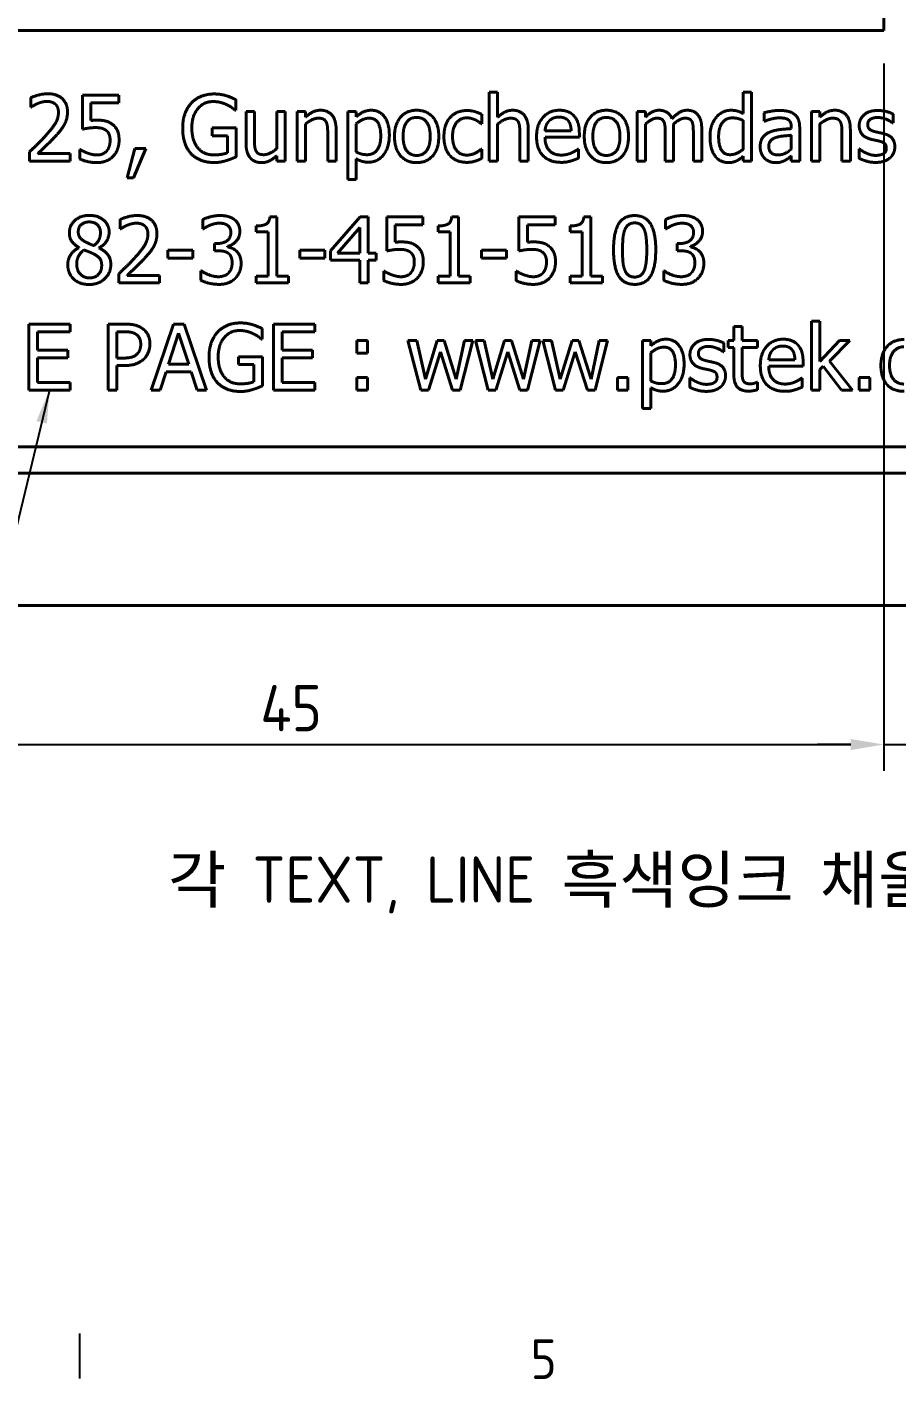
# Model space of a CAD drawing. Header units: millimetres. Extents: x 0 to 210, y 0 to 149.
# Drawn here: x 33 to 65.9, y 3.3 to 54.4 of the extents above; entities that cross this region are included whole.
import ezdxf

# ---------------------------------------------------------------- set-up
doc = ezdxf.new("R2010")
doc.units = ezdxf.units.MM
doc.header["$LTSCALE"] = 0.5
doc.layers.get('0').update_dxf_attribs({"color": 3, "lineweight": 25})
for name, color, linetype, lineweight in [('가시적인 것(ISO)', 3, 'Continuous', 40), ('경계(ISO)', 7, 'Continuous', 25), ('기호(ISO)', 5, 'Continuous', 25), ('치수(ISO)', 2, 'Continuous', 25)]:
    doc.layers.add(name, color=color, linetype=linetype, lineweight=lineweight)
doc.styles.add('문자 텍스트_PSTEK_POSCO', font='isocp.shx')
doc.styles.add('치수 텍스트_PSTEK_POSCO', font='isocp.shx')
doc.dimstyles.new('치수_PSTEK_POSCO', dxfattribs={"dimscale": 0.5, "dimtxt": 3.5, "dimasz": 2.5, "dimexe": 2, "dimexo": 2.5, "dimgap": 1, "dimtad": 1, "dimrnd": 1e-08, "dimdsep": 46, "dimtxsty": '치수 텍스트_PSTEK_POSCO', "dimcen": 0.09, "dimdle": 10, "dimclrd": 7, "dimclre": 7, "dimclrt": 2, "dimadec": 1, "dimazin": 2, "dimtfac": 1, "dimtmove": 0, "dimatfit": 3, "dimfxl": 0, "dimtolj": 1, "dimlwd": -1, "dimlwe": -1, "dimarcsym": 0})
doc.dimstyles.new('치수_PSTEK_POSCO$7', dxfattribs={"dimscale": 0.5, "dimtxt": 3.5, "dimasz": 2.5, "dimexe": 2, "dimexo": 2.5, "dimgap": 1, "dimtad": 1, "dimrnd": 1e-08, "dimdsep": 46, "dimtxsty": '치수 텍스트_PSTEK_POSCO', "dimcen": 0.09, "dimdle": 10, "dimclrd": 7, "dimclre": 7, "dimclrt": 2, "dimadec": 1, "dimazin": 2, "dimtfac": 1, "dimtmove": 0, "dimatfit": 3, "dimfxl": 0, "dimtolj": 1, "dimlwd": -1, "dimlwe": -1, "dimarcsym": 0})

# ---------------------------------------------------------------- blocks, each defined once
blk = doc.blocks.new('경계 Default Border')
at = {"layer": '경계(ISO)'}
blk.add_line((70, 10), (70, 6.6), dxfattribs=at)
at = {"layer": '경계(ISO)', "color": 2, "insert": (104.14, 6.57), "char_height": 3, "attachment_point": 7, "style": '문자 텍스트_PSTEK_POSCO'}
blk.add_mtext('5', dxfattribs=at)
blk = doc.blocks.new('*D28')
at = {"layer": 'Defpoints', "color": 0}
for p in [(20.426, 54.297), (65.426, 54.297), (65.426, 27.283)]:
    blk.add_point(p, dxfattribs=at)
at = {"layer": '치수(ISO)', "color": 7}
for p, q in [((20.426, 53.047), (20.426, 26.283)), ((65.426, 53.047), (65.426, 26.283)), ((21.676, 27.283), (64.176, 27.283))]:
    blk.add_line(p, q, dxfattribs=at)
for points in [[(21.676, 27.491), (21.676, 27.074), (20.426, 27.283)], [(64.176, 27.491), (64.176, 27.074), (65.426, 27.283)]]:
    blk.add_solid(points, dxfattribs=at)
at = {"layer": '치수(ISO)', "color": 2, "insert": (41.845, 28.658), "char_height": 1.75, "attachment_point": 4, "style": '치수 텍스트_PSTEK_POSCO'}
blk.add_mtext('\\A1;45', dxfattribs=at)
blk = doc.blocks.new('*D29')
at = {"layer": 'Defpoints', "color": 0}
for p in [(65.426, 54.297), (68.426, 54.297), (68.426, 27.283)]:
    blk.add_point(p, dxfattribs=at)
at = {"layer": '치수(ISO)', "color": 7}
for p, q in [((65.426, 53.047), (65.426, 26.283)), ((68.426, 53.047), (68.426, 26.283)), ((64.176, 27.283), (62.926, 27.283)), ((65.426, 27.283), (68.426, 27.283)), ((69.676, 27.283), (70.926, 27.283))]:
    blk.add_line(p, q, dxfattribs=at)
for points in [[(64.176, 27.491), (64.176, 27.074), (65.426, 27.283)], [(69.676, 27.491), (69.676, 27.074), (68.426, 27.283)]]:
    blk.add_solid(points, dxfattribs=at)
at = {"layer": '치수(ISO)', "color": 2, "insert": (66.54, 28.658), "char_height": 1.75, "attachment_point": 4, "style": '치수 텍스트_PSTEK_POSCO'}
blk.add_mtext('\\A1;3', dxfattribs=at)

msp = doc.modelspace()

# ---------------------------------------------------------------- linework, layer by layer
at = {"layer": '가시적인 것(ISO)'}
for p, q in [((65.4263, 92.5473), (65.4263, 54.2973)), ((65.4263, 54.2973), (20.4263, 54.2973)), ((33.1633, 51.3923), (33.1633, 51.7489)), ((35.1163, 50.5576), (35.1163, 51.8461)), ((35.1163, 51.8461), (36.4879, 51.8461)), ((36.4879, 51.8461), (36.4879, 51.5524)), ((40.9166, 51.676), (40.9166, 51.2748)), ((50.5053, 49.3461), (50.5053, 51.9576)), ((50.5053, 51.9576), (50.8214, 51.9576)), ((50.8214, 51.9576), (50.8214, 51.0135)), ((60.1103, 51.1472), (60.1103, 51.9576)), ((60.1103, 51.9576), (60.4263, 51.9576)), ((60.4263, 51.9576), (60.4263, 49.3461)), ((33.1816, 51.3923), (33.1633, 51.3923)), ((36.4879, 51.5524), (35.4385, 51.5524)), ((35.4385, 51.5524), (35.4385, 50.8858)), ((40.9166, 51.2748), (40.8882, 51.2748)), ((41.3056, 50.0046), (41.3056, 51.2221)), ((41.3056, 51.2221), (41.6216, 51.2221)), ((41.6216, 51.2221), (41.6216, 50.1525)), ((42.4624, 49.8202), (42.4624, 51.2221)), ((42.4624, 51.2221), (42.7784, 51.2221)), ((42.7784, 51.2221), (42.7784, 49.3461)), ((43.2363, 49.3461), (43.2363, 51.2221)), ((43.2363, 51.2221), (43.5523, 51.2221)), ((43.5523, 51.2221), (43.5523, 51.0135)), ((45.1528, 48.6553), (45.1528, 51.2221)), ((45.1528, 51.2221), (45.4688, 51.2221)), ((45.4688, 51.2221), (45.4688, 51.0256)), ((56.0969, 49.3461), (56.0969, 51.2221)), ((56.0969, 51.2221), (56.4129, 51.2221)), ((56.4129, 51.2221), (56.4129, 51.0155)), ((60.9024, 50.8595), (60.9024, 51.1816)), ((62.6893, 49.3461), (62.6893, 51.2221)), ((62.6893, 51.2221), (63.0053, 51.2221)), ((63.0053, 51.2221), (63.0053, 51.0135)), ((43.5523, 50.7481), (43.5523, 49.3461)), ((45.4688, 50.7623), (45.4688, 49.6966)), ((50.2176, 50.7663), (50.1994, 50.7663)), ((50.2176, 51.1209), (50.2176, 50.7663)), ((50.8214, 50.7481), (50.8214, 49.3461)), ((56.4129, 50.7481), (56.4129, 49.3461)), ((60.1103, 49.802), (60.1103, 50.8858)), ((60.9206, 50.8595), (60.9024, 50.8595)), ((61.9295, 50.5799), (61.9295, 50.6407)), ((62.2456, 50.6285), (62.2456, 49.3461)), ((63.0053, 50.7481), (63.0053, 49.3461)), ((65.7768, 50.7926), (65.7606, 50.7926)), ((65.7768, 51.131), (65.7768, 50.7926)), ((40.0191, 50.3125), (40.0191, 50.6042)), ((40.0191, 50.6042), (40.9267, 50.6042)), ((40.5985, 50.3125), (40.0191, 50.3125)), ((40.5985, 49.6662), (40.5985, 50.3125)), ((40.9267, 50.6042), (40.9267, 49.5123)), ((44.3931, 49.3461), (44.3931, 50.4158)), ((44.7091, 50.5637), (44.7091, 49.3461)), ((51.6621, 49.3461), (51.6621, 50.4158)), ((51.9782, 50.5637), (51.9782, 49.3461)), ((52.6123, 50.4928), (53.603, 50.4928)), ((53.9109, 50.2517), (52.6123, 50.2517)), ((53.9109, 50.4239), (53.9109, 50.2517)), ((57.1605, 49.3461), (57.1605, 50.432)), ((57.4765, 50.582), (57.4765, 49.3461)), ((58.2241, 49.3461), (58.2241, 50.432)), ((58.5402, 50.582), (58.5402, 49.3461)), ((61.9295, 49.808), (61.9295, 50.3287)), ((63.8461, 49.3461), (63.8461, 50.4158)), ((64.1621, 50.5637), (64.1621, 49.3461)), ((33.1107, 49.3461), (33.1107, 49.7007)), ((33.4247, 49.6358), (34.6524, 49.6358)), ((34.6524, 49.6358), (34.6524, 49.3461)), ((35.013, 49.4353), (35.013, 49.7898)), ((35.013, 49.7898), (35.0373, 49.7898)), ((36.8039, 48.7242), (37.0997, 49.8243)), ((37.5191, 49.8243), (37.0491, 48.7242)), ((37.0997, 49.8243), (37.5191, 49.8243)), ((50.1994, 49.806), (50.2176, 49.806)), ((50.2176, 49.806), (50.2176, 49.4515)), ((53.8582, 49.806), (53.8765, 49.806)), ((53.8765, 49.806), (53.8765, 49.4616)), ((64.4903, 49.4596), (64.4903, 49.8141)), ((64.4903, 49.8141), (64.5065, 49.8141)), ((34.6524, 49.3461), (33.1107, 49.3461)), ((42.4624, 49.3461), (42.4624, 49.5528)), ((42.7784, 49.3461), (42.4624, 49.3461)), ((43.5523, 49.3461), (43.2363, 49.3461)), ((44.7091, 49.3461), (44.3931, 49.3461)), ((45.4688, 49.4414), (45.4688, 48.6553)), ((50.8214, 49.3461), (50.5053, 49.3461)), ((51.9782, 49.3461), (51.6621, 49.3461)), ((56.4129, 49.3461), (56.0969, 49.3461)), ((57.4765, 49.3461), (57.1605, 49.3461)), ((58.5402, 49.3461), (58.2241, 49.3461)), ((60.1103, 49.3461), (60.1103, 49.5366)), ((60.4263, 49.3461), (60.1103, 49.3461)), ((61.9295, 49.3461), (61.9295, 49.5447)), ((62.2456, 49.3461), (61.9295, 49.3461)), ((63.0053, 49.3461), (62.6893, 49.3461)), ((64.1621, 49.3461), (63.8461, 49.3461)), ((37.0491, 48.7242), (36.8039, 48.7242)), ((45.4688, 48.6553), (45.1528, 48.6553)), ((36.5466, 46.7868), (36.5466, 47.1433)), ((39.6666, 46.7847), (39.6666, 47.1393)), ((42.2071, 47.2487), (42.4664, 47.2487)), ((42.4664, 47.2487), (42.4664, 44.9959)), ((44.5025, 45.9521), (45.6208, 47.2406)), ((45.6208, 47.2406), (45.9287, 47.2406)), ((45.9287, 47.2406), (45.9287, 45.869)), ((46.6236, 45.9521), (46.6236, 47.2406)), ((46.6236, 47.2406), (47.9952, 47.2406)), ((47.9952, 47.2406), (47.9952, 46.9468)), ((49.0831, 47.2487), (49.3424, 47.2487)), ((49.3424, 47.2487), (49.3424, 44.9959)), ((51.6236, 45.9521), (51.6236, 47.2406)), ((51.6236, 47.2406), (52.9952, 47.2406)), ((52.9952, 47.2406), (52.9952, 46.9468)), ((54.0831, 47.2487), (54.3424, 47.2487)), ((54.3424, 47.2487), (54.3424, 44.9959)), ((57.1706, 46.7847), (57.1706, 47.1393)), ((36.5649, 46.7868), (36.5466, 46.7868)), ((39.6868, 46.7847), (39.6666, 46.7847)), ((41.6905, 46.6713), (41.6905, 46.9002)), ((42.1443, 46.6713), (41.6905, 46.6713)), ((42.1443, 44.9959), (42.1443, 46.6713)), ((45.6066, 46.8455), (44.7658, 45.869)), ((45.6066, 45.869), (45.6066, 46.8455)), ((47.9952, 46.9468), (46.9457, 46.9468)), ((46.9457, 46.9468), (46.9457, 46.2803)), ((48.5665, 46.6713), (48.5665, 46.9002)), ((49.0203, 46.6713), (48.5665, 46.6713)), ((49.0203, 44.9959), (49.0203, 46.6713)), ((52.9952, 46.9468), (51.9457, 46.9468)), ((51.9457, 46.9468), (51.9457, 46.2803)), ((53.5665, 46.6713), (53.5665, 46.9002)), ((54.0203, 46.6713), (53.5665, 46.6713)), ((54.0203, 44.9959), (54.0203, 46.6713)), ((57.1909, 46.7847), (57.1706, 46.7847)), ((34.9826, 46.0757), (34.9826, 46.0858)), ((35.7444, 46.0716), (35.7444, 46.0615)), ((40.1082, 45.9582), (40.1082, 46.2357)), ((40.1082, 46.2357), (40.2197, 46.2357)), ((40.6066, 46.1304), (40.6066, 46.1061)), ((57.6123, 45.9582), (57.6123, 46.2357)), ((57.6123, 46.2357), (57.7237, 46.2357)), ((58.1107, 46.1304), (58.1107, 46.1061)), ((38.3396, 45.6826), (38.3396, 45.9865)), ((38.3396, 45.9865), (39.2857, 45.9865)), ((39.2857, 45.6826), (38.3396, 45.6826)), ((39.2857, 45.9865), (39.2857, 45.6826)), ((40.25, 45.9582), (40.1082, 45.9582)), ((43.3396, 45.6826), (43.3396, 45.9865)), ((43.3396, 45.9865), (44.2857, 45.9865)), ((44.2857, 45.6826), (43.3396, 45.6826)), ((44.2857, 45.9865), (44.2857, 45.6826)), ((44.5025, 45.5996), (44.5025, 45.9521)), ((45.6066, 45.5996), (44.5025, 45.5996)), ((44.7658, 45.869), (45.6066, 45.869)), ((45.6066, 44.7406), (45.6066, 45.5996)), ((45.9287, 45.869), (46.2265, 45.869)), ((46.2265, 45.5996), (45.9287, 45.5996)), ((45.9287, 45.5996), (45.9287, 44.7406)), ((46.2265, 45.869), (46.2265, 45.5996)), ((50.2156, 45.6826), (50.2156, 45.9865)), ((50.2156, 45.9865), (51.1617, 45.9865)), ((51.1617, 45.6826), (50.2156, 45.6826)), ((51.1617, 45.9865), (51.1617, 45.6826)), ((57.7541, 45.9582), (57.6123, 45.9582)), ((36.494, 44.7406), (36.494, 45.0951)), ((36.808, 45.0303), (38.0357, 45.0303)), ((38.0357, 45.0303), (38.0357, 44.7406)), ((39.5977, 44.8419), (39.5977, 45.1964)), ((39.5977, 45.1964), (39.622, 45.1964)), ((46.5203, 44.8297), (46.5203, 45.1843)), ((46.5203, 45.1843), (46.5446, 45.1843)), ((51.5203, 44.8297), (51.5203, 45.1843)), ((51.5203, 45.1843), (51.5446, 45.1843)), ((57.1017, 44.8419), (57.1017, 45.1964)), ((57.1017, 45.1964), (57.1261, 45.1964)), ((38.0357, 44.7406), (36.494, 44.7406)), ((41.6905, 44.7406), (41.6905, 44.9959)), ((41.6905, 44.9959), (42.1443, 44.9959)), ((42.9101, 44.7406), (41.6905, 44.7406)), ((42.4664, 44.9959), (42.9101, 44.9959)), ((42.9101, 44.9959), (42.9101, 44.7406)), ((45.9287, 44.7406), (45.6066, 44.7406)), ((48.5665, 44.7406), (48.5665, 44.9959)), ((48.5665, 44.9959), (49.0203, 44.9959)), ((49.7861, 44.7406), (48.5665, 44.7406)), ((49.3424, 44.9959), (49.7861, 44.9959)), ((49.7861, 44.9959), (49.7861, 44.7406)), ((53.5665, 44.7406), (53.5665, 44.9959)), ((53.5665, 44.9959), (54.0203, 44.9959)), ((54.7861, 44.7406), (53.5665, 44.7406)), ((54.3424, 44.9959), (54.7861, 44.9959)), ((54.7861, 44.9959), (54.7861, 44.7406)), ((33.0843, 40.6859), (33.0843, 43.1859)), ((33.0843, 43.1859), (34.6483, 43.1859)), ((34.6483, 43.1859), (34.6483, 42.8901)), ((36.0868, 43.1859), (36.7148, 43.1859)), ((36.0868, 40.6859), (36.0868, 43.1859)), ((37.7136, 40.6859), (38.5564, 43.1859)), ((38.5564, 43.1859), (38.9656, 43.1859)), ((38.9656, 43.1859), (39.8084, 40.6859)), ((41.9133, 43.0157), (41.9133, 42.6146)), ((42.3408, 40.6859), (42.3408, 43.1859)), ((42.3408, 43.1859), (43.9048, 43.1859)), ((43.9048, 43.1859), (43.9048, 42.8901)), ((59.7557, 42.5619), (59.7557, 43.1008)), ((59.7557, 43.1008), (60.0718, 43.1008)), ((60.0718, 43.1008), (60.0718, 42.5619)), ((62.6953, 40.6859), (62.6953, 43.2973)), ((62.6953, 43.2973), (63.0114, 43.2973)), ((63.0114, 43.2973), (63.0114, 41.7698)), ((34.6483, 42.8901), (33.4166, 42.8901)), ((33.4166, 42.8901), (33.4166, 42.2053)), ((36.419, 42.8982), (36.419, 41.9014)), ((36.6945, 42.8982), (36.419, 42.8982)), ((38.7529, 42.8455), (38.368, 41.6685)), ((39.1398, 41.6685), (38.7529, 42.8455)), ((41.9133, 42.6146), (41.885, 42.6146)), ((43.9048, 42.8901), (42.6731, 42.8901)), ((42.6731, 42.8901), (42.6731, 42.2053)), ((45.4972, 42.0838), (45.4972, 42.5619)), ((45.4972, 42.5619), (45.8983, 42.5619)), ((45.8983, 42.5619), (45.8983, 42.0838)), ((47.9101, 40.6859), (47.4299, 42.5619)), ((47.4299, 42.5619), (47.7581, 42.5619)), ((47.7581, 42.5619), (48.0904, 41.1093)), ((48.0904, 41.1093), (48.5341, 42.5619)), ((48.5341, 42.5619), (48.7954, 42.5619)), ((48.7954, 42.5619), (49.2513, 41.1093)), ((49.2513, 41.1093), (49.5633, 42.5619)), ((49.8813, 42.5619), (49.4052, 40.6859)), ((49.5633, 42.5619), (49.8813, 42.5619)), ((50.4607, 40.6859), (49.9806, 42.5619)), ((49.9806, 42.5619), (50.3088, 42.5619)), ((50.3088, 42.5619), (50.641, 41.1093)), ((50.641, 41.1093), (51.0847, 42.5619)), ((51.0847, 42.5619), (51.3461, 42.5619)), ((51.3461, 42.5619), (51.8019, 41.1093)), ((51.8019, 41.1093), (52.1139, 42.5619)), ((52.432, 42.5619), (51.9559, 40.6859)), ((52.1139, 42.5619), (52.432, 42.5619)), ((53.0114, 40.6859), (52.5312, 42.5619)), ((52.5312, 42.5619), (52.8594, 42.5619)), ((52.8594, 42.5619), (53.1917, 41.1093)), ((53.1917, 41.1093), (53.6354, 42.5619)), ((53.6354, 42.5619), (53.8967, 42.5619)), ((53.8967, 42.5619), (54.3526, 41.1093)), ((54.3526, 41.1093), (54.6645, 42.5619)), ((54.9826, 42.5619), (54.5065, 40.6859)), ((54.6645, 42.5619), (54.9826, 42.5619)), ((56.3015, 39.995), (56.3015, 42.5619)), ((56.3015, 42.5619), (56.6175, 42.5619)), ((56.6175, 42.5619), (56.6175, 42.3654)), ((59.3728, 42.4707), (59.3728, 42.1324)), ((59.543, 42.3006), (59.543, 42.5619)), ((59.543, 42.5619), (59.7557, 42.5619)), ((60.0718, 42.5619), (60.6532, 42.5619)), ((60.6532, 42.5619), (60.6532, 42.3006)), ((63.0114, 41.7698), (63.7529, 42.5619)), ((64.1459, 42.5619), (63.3761, 41.7779)), ((63.7529, 42.5619), (64.1459, 42.5619)), ((33.4166, 42.2053), (34.5653, 42.2053)), ((34.5653, 42.2053), (34.5653, 41.9095)), ((41.0158, 41.6523), (41.0158, 41.944)), ((41.0158, 41.944), (41.9235, 41.944)), ((41.9235, 41.944), (41.9235, 40.852)), ((42.6731, 42.2053), (43.8218, 42.2053)), ((43.8218, 42.2053), (43.8218, 41.9095)), ((45.8983, 42.0838), (45.4972, 42.0838)), ((48.6556, 42.1324), (48.1998, 40.6859)), ((49.1135, 40.6859), (48.6556, 42.1324)), ((51.2063, 42.1324), (50.7504, 40.6859)), ((51.6641, 40.6859), (51.2063, 42.1324)), ((53.7569, 42.1324), (53.3011, 40.6859)), ((54.2148, 40.6859), (53.7569, 42.1324)), ((56.6175, 42.102), (56.6175, 41.0364)), ((59.3728, 42.1324), (59.3566, 42.1324)), ((59.7557, 42.3006), (59.543, 42.3006)), ((59.7557, 41.2612), (59.7557, 42.3006)), ((60.6532, 42.3006), (60.0718, 42.3006)), ((60.0718, 42.3006), (60.0718, 41.4071)), ((34.5653, 41.9095), (33.4166, 41.9095)), ((33.4166, 41.9095), (33.4166, 40.9817)), ((36.419, 41.9014), (36.6459, 41.9014)), ((36.7006, 41.6178), (36.419, 41.6178)), ((36.419, 41.6178), (36.419, 40.6859)), ((38.368, 41.6685), (39.1398, 41.6685)), ((41.5953, 41.6523), (41.0158, 41.6523)), ((41.5953, 41.006), (41.5953, 41.6523)), ((43.8218, 41.9095), (42.6731, 41.9095)), ((42.6731, 41.9095), (42.6731, 40.9817)), ((61.0766, 41.8326), (62.0673, 41.8326)), ((62.3752, 41.5915), (61.0766, 41.5915)), ((62.3752, 41.7637), (62.3752, 41.5915)), ((63.137, 41.5915), (63.0114, 41.4699)), ((63.0114, 41.4699), (63.0114, 40.6859)), ((63.8339, 40.6859), (63.137, 41.5915)), ((63.3761, 41.7779), (64.2492, 40.6859)), ((33.4166, 40.9817), (34.6483, 40.9817)), ((34.6483, 40.9817), (34.6483, 40.6859)), ((38.2768, 41.3848), (38.0499, 40.6859)), ((39.231, 41.3848), (38.2768, 41.3848)), ((39.4579, 40.6859), (39.231, 41.3848)), ((42.6731, 40.9817), (43.9048, 40.9817)), ((43.9048, 40.9817), (43.9048, 40.6859)), ((45.4972, 40.6859), (45.4972, 41.164)), ((45.4972, 41.164), (45.8983, 41.164)), ((45.8983, 41.164), (45.8983, 40.6859)), ((55.3493, 40.6859), (55.3493, 41.164)), ((55.3493, 41.164), (55.7504, 41.164)), ((55.7504, 41.164), (55.7504, 40.6859)), ((58.0863, 40.7993), (58.0863, 41.1539)), ((58.0863, 41.1539), (58.1026, 41.1539)), ((60.635, 40.9857), (60.6532, 40.9857)), ((60.6532, 40.9857), (60.6532, 40.7021)), ((62.3226, 41.1458), (62.3408, 41.1458)), ((62.3408, 41.1458), (62.3408, 40.8014)), ((64.4964, 40.6859), (64.4964, 41.164)), ((64.4964, 41.164), (64.8975, 41.164)), ((64.8975, 41.164), (64.8975, 40.6859)), ((34.6483, 40.6859), (33.0843, 40.6859)), ((36.419, 40.6859), (36.0868, 40.6859)), ((38.0499, 40.6859), (37.7136, 40.6859)), ((39.8084, 40.6859), (39.4579, 40.6859)), ((43.9048, 40.6859), (42.3408, 40.6859)), ((45.8983, 40.6859), (45.4972, 40.6859)), ((48.1998, 40.6859), (47.9101, 40.6859)), ((49.4052, 40.6859), (49.1135, 40.6859)), ((50.7504, 40.6859), (50.4607, 40.6859)), ((51.9559, 40.6859), (51.6641, 40.6859)), ((53.3011, 40.6859), (53.0114, 40.6859)), ((54.5065, 40.6859), (54.2148, 40.6859)), ((55.7504, 40.6859), (55.3493, 40.6859)), ((56.6175, 40.7811), (56.6175, 39.995)), ((63.0114, 40.6859), (62.6953, 40.6859)), ((64.2492, 40.6859), (63.8339, 40.6859)), ((64.8975, 40.6859), (64.4964, 40.6859)), ((56.6175, 39.995), (56.3015, 39.995)), ((149.5102, 38.5473), (21.3424, 38.5473)), ((20.4263, 37.5473), (150.4263, 37.5473)), ((160.4263, 32.5473), (10.4263, 32.5473))]:
    msp.add_line(p, q, dxfattribs=at)
for points in [[(33.1633, 51.7489), (33.2667, 51.7995), (33.6374, 51.8988), (33.8035, 51.8988)], [(33.8035, 51.8988), (34.154, 51.8988), (34.5491, 51.5281), (34.5491, 51.212)], [(39.2351, 51.5483), (39.387, 51.7124), (39.8327, 51.8907), (40.0981, 51.8907)], [(40.0981, 51.8907), (40.2257, 51.8907), (40.4567, 51.8542), (40.562, 51.8218)], [(40.562, 51.8218), (40.6471, 51.7975), (40.8538, 51.7084), (40.9166, 51.676)], [(33.4247, 51.5301), (33.3538, 51.5017), (33.2221, 51.4207), (33.1816, 51.3923)], [(33.7792, 51.6091), (33.6901, 51.6091), (33.5077, 51.5645), (33.4247, 51.5301)], [(33.7144, 50.3024), (34, 50.6164), (34.2087, 50.9932), (34.2087, 51.1938)], [(34.0851, 51.5078), (34.0264, 51.5585), (33.8724, 51.6091), (33.7792, 51.6091)], [(34.2087, 51.1938), (34.2087, 51.2991), (34.1439, 51.4572), (34.0851, 51.5078)], [(34.5491, 51.212), (34.5491, 51.0641), (34.4802, 50.817), (34.4194, 50.7116)], [(38.9069, 50.5982), (38.9069, 50.9), (39.077, 51.3781), (39.2351, 51.5483)], [(40.0596, 51.603), (39.699, 51.603), (39.2533, 51.0601), (39.2533, 50.6083)], [(40.5722, 51.4855), (40.4709, 51.5362), (40.2095, 51.603), (40.0596, 51.603)], [(40.8882, 51.2748), (40.8254, 51.3295), (40.6937, 51.4288), (40.5722, 51.4855)], [(43.5523, 51.0135), (43.6941, 51.1411), (43.9676, 51.2748), (44.1216, 51.2748)], [(44.1216, 51.2748), (44.3971, 51.2748), (44.7091, 50.9102), (44.7091, 50.5637)], [(45.4688, 51.0256), (45.5863, 51.133), (45.874, 51.2748), (46.0422, 51.2748)], [(46.0422, 51.2748), (46.3643, 51.2748), (46.7249, 50.7643), (46.7249, 50.3348)], [(46.9194, 50.2841), (46.9194, 50.7542), (47.3813, 51.2748), (47.7581, 51.2748)], [(47.7581, 51.2748), (48.139, 51.2748), (48.5949, 50.7562), (48.5949, 50.2841)], [(49.0325, 51.0094), (49.1439, 51.133), (49.4741, 51.2647), (49.6645, 51.2647)], [(49.6645, 51.2647), (49.8185, 51.2647), (50.1062, 51.1776), (50.2176, 51.1209)], [(50.8214, 51.0135), (50.9632, 51.1411), (51.2367, 51.2748), (51.3906, 51.2748)], [(51.3906, 51.2748), (51.6662, 51.2748), (51.9782, 50.9102), (51.9782, 50.5637)], [(52.2922, 50.274), (52.2922, 50.7319), (52.7723, 51.2748), (53.1593, 51.2748)], [(53.1593, 51.2748), (53.3335, 51.2748), (53.603, 51.1735), (53.7022, 51.0662)], [(54.0973, 50.2841), (54.0973, 50.7542), (54.5592, 51.2748), (54.936, 51.2748)], [(54.936, 51.2748), (55.3169, 51.2748), (55.7727, 50.7562), (55.7727, 50.2841)], [(56.4129, 51.0155), (56.5365, 51.1391), (56.7796, 51.2748), (56.9255, 51.2748)], [(56.9255, 51.2748), (57.0916, 51.2748), (57.3489, 51.1229), (57.4158, 50.9507)], [(57.4158, 50.9507), (57.5596, 51.1107), (57.8311, 51.2748), (57.9891, 51.2748)], [(57.9891, 51.2748), (58.1107, 51.2748), (58.3092, 51.1999), (58.3821, 51.1148)], [(59.0932, 51.0135), (59.1966, 51.135), (59.4863, 51.2748), (59.6463, 51.2748)], [(59.6463, 51.2748), (59.7861, 51.2748), (59.9948, 51.212), (60.1103, 51.1472)], [(60.9024, 51.1816), (60.9895, 51.2059), (61.3157, 51.2667), (61.4757, 51.2667)], [(61.4757, 51.2667), (61.6702, 51.2667), (61.9356, 51.2059), (62.041, 51.1269)], [(63.0053, 51.0135), (63.1471, 51.1411), (63.4206, 51.2748), (63.5746, 51.2748)], [(63.5746, 51.2748), (63.8501, 51.2748), (64.1621, 50.9102), (64.1621, 50.5637)], [(64.4984, 50.6934), (64.4984, 50.9486), (64.8813, 51.2667), (65.1974, 51.2667)], [(65.1974, 51.2667), (65.3534, 51.2667), (65.6694, 51.1897), (65.7768, 51.131)], [(34.4194, 50.7116), (34.3586, 50.6022), (34.1824, 50.3875), (34.0851, 50.2841)], [(35.4385, 50.8858), (35.4992, 50.8939), (35.6167, 50.9), (35.6654, 50.9)], [(35.6654, 50.9), (35.8578, 50.9), (36.1232, 50.8372), (36.2448, 50.744)], [(36.2448, 50.744), (36.3684, 50.6508), (36.5021, 50.3672), (36.5021, 50.1403)], [(44.0385, 50.975), (43.921, 50.975), (43.6718, 50.8494), (43.5523, 50.7481)], [(44.3323, 50.8352), (44.2938, 50.9061), (44.156, 50.975), (44.0385, 50.975)], [(44.3931, 50.4158), (44.3931, 50.5455), (44.3688, 50.7683), (44.3323, 50.8352)], [(45.9652, 50.975), (45.8315, 50.975), (45.5803, 50.8555), (45.4688, 50.7623)], [(46.3987, 50.2983), (46.3987, 50.6204), (46.1941, 50.975), (45.9652, 50.975)], [(47.7581, 51.0033), (47.513, 51.0033), (47.2456, 50.6488), (47.2456, 50.2841)], [(48.2687, 50.2841), (48.2687, 50.6488), (48.0033, 51.0033), (47.7581, 51.0033)], [(48.7893, 50.2801), (48.7893, 50.5273), (48.921, 50.8879), (49.0325, 51.0094)], [(49.6585, 50.9892), (49.4133, 50.9892), (49.1155, 50.6184), (49.1155, 50.2801)], [(49.9846, 50.9061), (49.9178, 50.9385), (49.7395, 50.9892), (49.6585, 50.9892)], [(50.1994, 50.7663), (50.165, 50.7947), (50.0596, 50.8676), (49.9846, 50.9061)], [(51.3076, 50.975), (51.1901, 50.975), (50.9409, 50.8494), (50.8214, 50.7481)], [(51.6013, 50.8352), (51.5628, 50.9061), (51.4251, 50.975), (51.3076, 50.975)], [(51.6621, 50.4158), (51.6621, 50.5455), (51.6378, 50.7683), (51.6013, 50.8352)], [(52.7663, 50.8676), (52.6953, 50.7926), (52.6224, 50.6123), (52.6123, 50.4928)], [(53.141, 51.0155), (53.0154, 51.0155), (52.8392, 50.9405), (52.7663, 50.8676)], [(53.4956, 50.8696), (53.4409, 50.9405), (53.2687, 51.0155), (53.141, 51.0155)], [(53.603, 50.4928), (53.5989, 50.6204), (53.5462, 50.8068), (53.4956, 50.8696)], [(53.7022, 51.0662), (53.8035, 50.9588), (53.9109, 50.6488), (53.9109, 50.4239)], [(54.936, 51.0033), (54.6909, 51.0033), (54.4235, 50.6488), (54.4235, 50.2841)], [(55.4466, 50.2841), (55.4466, 50.6488), (55.1812, 51.0033), (54.936, 51.0033)], [(56.8445, 50.975), (56.7432, 50.975), (56.5183, 50.8473), (56.4129, 50.7481)], [(57.1078, 50.8433), (57.0754, 50.9102), (56.9518, 50.975), (56.8445, 50.975)], [(57.1605, 50.432), (57.1605, 50.5617), (57.1402, 50.7825), (57.1078, 50.8433)], [(57.9081, 50.975), (57.8108, 50.975), (57.588, 50.8555), (57.4705, 50.742)], [(57.4705, 50.742), (57.4725, 50.7136), (57.4765, 50.6346), (57.4765, 50.582)], [(58.1714, 50.8433), (58.139, 50.9102), (58.0154, 50.975), (57.9081, 50.975)], [(58.2241, 50.432), (58.2241, 50.5617), (58.2039, 50.7825), (58.1714, 50.8433)], [(58.3821, 51.1148), (58.4571, 51.0297), (58.5402, 50.7744), (58.5402, 50.582)], [(58.8542, 50.27), (58.8542, 50.5171), (58.9818, 50.8777), (59.0932, 51.0135)], [(59.699, 50.9851), (59.4559, 50.9851), (59.1804, 50.6204), (59.1804, 50.276)], [(60.1103, 50.8858), (59.9927, 50.9426), (59.8064, 50.9851), (59.699, 50.9851)], [(61.4737, 50.9871), (61.3643, 50.9871), (61.0685, 50.9223), (60.9206, 50.8595)], [(61.8019, 50.9243), (61.7411, 50.9628), (61.5669, 50.9871), (61.4737, 50.9871)], [(61.9295, 50.6407), (61.9295, 50.7501), (61.8627, 50.8858), (61.8019, 50.9243)], [(62.041, 51.1269), (62.1443, 51.0499), (62.2456, 50.8048), (62.2456, 50.6285)], [(63.4915, 50.975), (63.374, 50.975), (63.1248, 50.8494), (63.0053, 50.7481)], [(63.7853, 50.8352), (63.7468, 50.9061), (63.609, 50.975), (63.4915, 50.975)], [(63.8461, 50.4158), (63.8461, 50.5455), (63.8218, 50.7683), (63.7853, 50.8352)], [(64.9077, 50.1869), (64.6929, 50.2497), (64.4984, 50.509), (64.4984, 50.6934)], [(65.1913, 51.0013), (65.0353, 51.0013), (64.8205, 50.8696), (64.8205, 50.7379)], [(64.8205, 50.7379), (64.8205, 50.6184), (64.9482, 50.5029), (65.09, 50.4665)], [(65.7606, 50.7926), (65.639, 50.8899), (65.3432, 51.0013), (65.1913, 51.0013)], [(33.1107, 49.7007), (33.2768, 49.8567), (33.5726, 50.1464), (33.7144, 50.3024)], [(34.0851, 50.2841), (33.9271, 50.1119), (33.5402, 49.7432), (33.4247, 49.6358)], [(35.6107, 50.6184), (35.4729, 50.6184), (35.1994, 50.5759), (35.1163, 50.5576)], [(36.0199, 50.5029), (35.949, 50.5657), (35.7383, 50.6184), (35.6107, 50.6184)], [(36.1617, 50.1423), (36.1617, 50.276), (36.0888, 50.4462), (36.0199, 50.5029)], [(36.0341, 49.7351), (36.0969, 49.8101), (36.1617, 50.0086), (36.1617, 50.1423)], [(36.5021, 50.1403), (36.5021, 49.96), (36.3866, 49.652), (36.2812, 49.5386)], [(39.233, 49.6237), (39.075, 49.7898), (38.9069, 50.2801), (38.9069, 50.5982)], [(39.2533, 50.6083), (39.2533, 50.3571), (39.3708, 49.9803), (39.4822, 49.8506)], [(41.6216, 50.1525), (41.6216, 50.0025), (41.6439, 49.806), (41.6824, 49.7331)], [(45.8821, 49.5933), (46.1273, 49.5933), (46.3987, 49.9539), (46.3987, 50.2983)], [(46.7249, 50.3348), (46.7249, 49.8648), (46.2772, 49.3097), (45.9348, 49.3097)], [(47.7581, 49.2935), (47.3671, 49.2935), (46.9194, 49.8263), (46.9194, 50.2841)], [(47.2456, 50.2841), (47.2456, 49.9296), (47.513, 49.5649), (47.7581, 49.5649)], [(48.5949, 50.2841), (48.5949, 49.8101), (48.139, 49.2935), (47.7581, 49.2935)], [(47.7581, 49.5649), (48.0013, 49.5649), (48.2687, 49.9235), (48.2687, 50.2841)], [(49.0325, 49.5447), (48.917, 49.6642), (48.7893, 50.0329), (48.7893, 50.2801)], [(49.1155, 50.2801), (49.1155, 49.9499), (49.4032, 49.5791), (49.6585, 49.5791)], [(53.2363, 49.3036), (52.7865, 49.3036), (52.2922, 49.808), (52.2922, 50.274)], [(52.6123, 50.2517), (52.6123, 49.9256), (52.9405, 49.5791), (53.2322, 49.5791)], [(54.936, 49.2935), (54.545, 49.2935), (54.0973, 49.8263), (54.0973, 50.2841)], [(54.4235, 50.2841), (54.4235, 49.9296), (54.6909, 49.5649), (54.936, 49.5649)], [(55.7727, 50.2841), (55.7727, 49.8101), (55.3169, 49.2935), (54.936, 49.2935)], [(54.936, 49.5649), (55.1791, 49.5649), (55.4466, 49.9235), (55.4466, 50.2841)], [(59.0466, 49.5447), (58.9555, 49.6683), (58.8542, 50.0329), (58.8542, 50.27)], [(59.1804, 50.276), (59.1804, 49.9438), (59.391, 49.5933), (59.624, 49.5933)], [(60.7504, 49.8891), (60.7504, 50.0836), (60.9145, 50.3591), (61.0928, 50.4381)], [(61.3663, 50.2517), (61.2407, 50.2132), (61.0766, 50.0532), (61.0766, 49.9114)], [(61.0928, 50.4381), (61.2509, 50.511), (61.6804, 50.5657), (61.9295, 50.5799)], [(61.9295, 50.3287), (61.8161, 50.3186), (61.4737, 50.2841), (61.3663, 50.2517)], [(65.246, 50.1099), (65.1852, 50.1241), (64.9907, 50.1646), (64.9077, 50.1869)], [(65.09, 50.4665), (65.1589, 50.4482), (65.3331, 50.4118), (65.4283, 50.3895)], [(65.4283, 50.3895), (65.635, 50.3368), (65.8457, 50.0957), (65.8457, 49.8871)], [(35.0373, 49.7898), (35.0758, 49.7614), (35.2197, 49.6885), (35.3068, 49.6561)], [(35.3068, 49.6561), (35.406, 49.6217), (35.5701, 49.5832), (35.6735, 49.5832)], [(35.6735, 49.5832), (35.7748, 49.5832), (35.9652, 49.6561), (36.0341, 49.7351)], [(40.0961, 49.2975), (39.8307, 49.2975), (39.391, 49.4596), (39.233, 49.6237)], [(39.4822, 49.8506), (39.5896, 49.7209), (39.8935, 49.5852), (40.0839, 49.5852)], [(40.0839, 49.5852), (40.2237, 49.5852), (40.5033, 49.6257), (40.5985, 49.6662)], [(41.4757, 49.4616), (41.3947, 49.5487), (41.3056, 49.8141), (41.3056, 50.0046)], [(41.6824, 49.7331), (41.7209, 49.6602), (41.8526, 49.5933), (41.9761, 49.5933)], [(41.9761, 49.5933), (42.0916, 49.5933), (42.353, 49.725), (42.4624, 49.8202)], [(45.4688, 49.6966), (45.5924, 49.6379), (45.7687, 49.5933), (45.8821, 49.5933)], [(49.6585, 49.5791), (49.8124, 49.5791), (50.092, 49.7067), (50.1994, 49.806)], [(53.2322, 49.5791), (53.3355, 49.5791), (53.5361, 49.6257), (53.6171, 49.6622)], [(53.6171, 49.6622), (53.7022, 49.7027), (53.8197, 49.7736), (53.8582, 49.806)], [(59.624, 49.5933), (59.7476, 49.5933), (59.9988, 49.7067), (60.1103, 49.802)], [(60.9166, 49.4596), (60.8416, 49.5366), (60.7504, 49.7635), (60.7504, 49.8891)], [(61.0766, 49.9114), (61.0766, 49.7493), (61.259, 49.5852), (61.4332, 49.5852)], [(61.4332, 49.5852), (61.5811, 49.5852), (61.8242, 49.7128), (61.9295, 49.808)], [(64.5065, 49.8141), (64.547, 49.7817), (64.6564, 49.7047), (64.7476, 49.6622)], [(64.7476, 49.6622), (64.8266, 49.6237), (65.0211, 49.567), (65.1244, 49.567)], [(65.1244, 49.567), (65.1994, 49.567), (65.3716, 49.6014), (65.4121, 49.6298)], [(65.5235, 49.8445), (65.5235, 49.9559), (65.402, 50.0714), (65.246, 50.1099)], [(65.4121, 49.6298), (65.4709, 49.6683), (65.5235, 49.7554), (65.5235, 49.8445)], [(65.8457, 49.8871), (65.8457, 49.7655), (65.7504, 49.5508), (65.6573, 49.4717)], [(35.6674, 49.2935), (35.4891, 49.2935), (35.1406, 49.3725), (35.013, 49.4353)], [(36.2812, 49.5386), (36.1759, 49.4251), (35.8619, 49.2935), (35.6674, 49.2935)], [(40.558, 49.3704), (40.4344, 49.334), (40.2359, 49.2975), (40.0961, 49.2975)], [(40.9267, 49.5123), (40.8639, 49.4839), (40.6492, 49.3968), (40.558, 49.3704)], [(41.8931, 49.2935), (41.7715, 49.2935), (41.5547, 49.3745), (41.4757, 49.4616)], [(42.4624, 49.5528), (42.3165, 49.4251), (42.0551, 49.2935), (41.8931, 49.2935)], [(45.9348, 49.3097), (45.795, 49.3097), (45.5803, 49.3745), (45.4688, 49.4414)], [(49.6645, 49.3036), (49.4701, 49.3036), (49.1479, 49.4231), (49.0325, 49.5447)], [(49.9725, 49.3522), (49.8915, 49.3279), (49.7638, 49.3036), (49.6645, 49.3036)], [(50.2176, 49.4515), (50.171, 49.4292), (50.0292, 49.3664), (49.9725, 49.3522)], [(53.5908, 49.3563), (53.4996, 49.3299), (53.3497, 49.3036), (53.2363, 49.3036)], [(53.8765, 49.4616), (53.8218, 49.4393), (53.6556, 49.3745), (53.5908, 49.3563)], [(59.5511, 49.2935), (59.3971, 49.2935), (59.1378, 49.4211), (59.0466, 49.5447)], [(59.857, 49.3603), (59.7902, 49.3279), (59.6463, 49.2935), (59.5511, 49.2935)], [(60.1103, 49.5366), (60.0373, 49.4758), (59.9299, 49.3948), (59.857, 49.3603)], [(61.3197, 49.2935), (61.2043, 49.2935), (60.9956, 49.3806), (60.9166, 49.4596)], [(61.7006, 49.3846), (61.6175, 49.3401), (61.4616, 49.2935), (61.3197, 49.2935)], [(61.9295, 49.5447), (61.891, 49.5163), (61.7614, 49.415), (61.7006, 49.3846)], [(65.1123, 49.3016), (64.9239, 49.3016), (64.5977, 49.4029), (64.4903, 49.4596)], [(65.6573, 49.4717), (65.558, 49.3887), (65.3047, 49.3016), (65.1123, 49.3016)], [(34.62, 46.6389), (34.62, 46.9205), (35.0454, 47.2973), (35.3736, 47.2973)], [(35.3716, 47.0501), (35.1893, 47.0501), (34.9563, 46.8496), (34.9563, 46.6774)], [(35.797, 46.6571), (35.797, 46.8253), (35.5722, 47.0501), (35.3716, 47.0501)], [(35.3736, 47.2973), (35.714, 47.2973), (36.1252, 46.9407), (36.1252, 46.6612)], [(36.5466, 47.1433), (36.65, 47.194), (37.0207, 47.2933), (37.1868, 47.2933)], [(37.1868, 47.2933), (37.5373, 47.2933), (37.9324, 46.9225), (37.9324, 46.6065)], [(39.6666, 47.1393), (39.776, 47.198), (40.1508, 47.2933), (40.3189, 47.2933)], [(40.3189, 47.2933), (40.4891, 47.2933), (40.7423, 47.2244), (40.8457, 47.1514)], [(40.8457, 47.1514), (40.9551, 47.0724), (41.0685, 46.8435), (41.0685, 46.6895)], [(41.6905, 46.9002), (41.9478, 46.9002), (42.1909, 47.0461), (42.2071, 47.2487)], [(48.5665, 46.9002), (48.8238, 46.9002), (49.0669, 47.0461), (49.0831, 47.2487)], [(53.5665, 46.9002), (53.8238, 46.9002), (54.0669, 47.0461), (54.0831, 47.2487)], [(55.2034, 45.9886), (55.2034, 46.6652), (55.5945, 47.2912), (56.0037, 47.2912)], [(56.0037, 47.2912), (56.415, 47.2912), (56.8019, 46.6429), (56.8019, 45.9906)], [(57.1706, 47.1393), (57.28, 47.198), (57.6548, 47.2933), (57.823, 47.2933)], [(57.823, 47.2933), (57.9932, 47.2933), (58.2464, 47.2244), (58.3497, 47.1514)], [(58.3497, 47.1514), (58.4591, 47.0724), (58.5726, 46.8435), (58.5726, 46.6895)], [(34.9826, 46.0858), (34.7983, 46.1932), (34.62, 46.4484), (34.62, 46.6389)], [(34.9563, 46.6774), (34.9563, 46.5538), (35.0758, 46.3816), (35.1953, 46.3127)], [(35.5479, 46.1567), (35.6937, 46.2681), (35.797, 46.5052), (35.797, 46.6571)], [(36.1252, 46.6612), (36.1252, 46.493), (35.9287, 46.1648), (35.7444, 46.0716)], [(36.808, 46.9245), (36.7371, 46.8962), (36.6054, 46.8151), (36.5649, 46.7868)], [(37.1625, 47.0035), (37.0734, 47.0035), (36.891, 46.959), (36.808, 46.9245)], [(37.0977, 45.6968), (37.3833, 46.0108), (37.592, 46.3877), (37.592, 46.5882)], [(37.4684, 46.9023), (37.4097, 46.9529), (37.2557, 47.0035), (37.1625, 47.0035)], [(37.592, 46.5882), (37.592, 46.6936), (37.5272, 46.8516), (37.4684, 46.9023)], [(37.9324, 46.6065), (37.9324, 46.4586), (37.8635, 46.2114), (37.8027, 46.1061)], [(39.934, 46.9245), (39.853, 46.8901), (39.7334, 46.8172), (39.6868, 46.7847)], [(40.2926, 47.0035), (40.2014, 47.0035), (40.0211, 46.959), (39.934, 46.9245)], [(40.2197, 46.2357), (40.4445, 46.2357), (40.7282, 46.4505), (40.7282, 46.6551)], [(40.5965, 46.9266), (40.5337, 46.9691), (40.3797, 47.0035), (40.2926, 47.0035)], [(40.7282, 46.6551), (40.7282, 46.7503), (40.6552, 46.886), (40.5965, 46.9266)], [(41.0685, 46.6895), (41.0685, 46.4829), (40.797, 46.1709), (40.6066, 46.1304)], [(55.6309, 46.7503), (55.5803, 46.6227), (55.5438, 46.2337), (55.5438, 45.9886)], [(56.0037, 47.0137), (55.8639, 47.0137), (55.6836, 46.882), (55.6309, 46.7503)], [(56.3704, 46.7544), (56.3197, 46.882), (56.1435, 47.0137), (56.0037, 47.0137)], [(56.4616, 45.9906), (56.4616, 46.2479), (56.421, 46.6267), (56.3704, 46.7544)], [(57.438, 46.9245), (57.357, 46.8901), (57.2375, 46.8172), (57.1909, 46.7847)], [(57.7966, 47.0035), (57.7055, 47.0035), (57.5252, 46.959), (57.438, 46.9245)], [(57.7237, 46.2357), (57.9486, 46.2357), (58.2322, 46.4505), (58.2322, 46.6551)], [(58.1005, 46.9266), (58.0377, 46.9691), (57.8838, 47.0035), (57.7966, 47.0035)], [(58.2322, 46.6551), (58.2322, 46.7503), (58.1593, 46.886), (58.1005, 46.9266)], [(58.5726, 46.6895), (58.5726, 46.4829), (58.3011, 46.1709), (58.1107, 46.1304)], [(34.5592, 45.4314), (34.5592, 45.634), (34.776, 45.9744), (34.9826, 46.0757)], [(35.1953, 46.3127), (35.246, 46.2843), (35.4607, 46.1851), (35.5479, 46.1567)], [(35.7444, 46.0615), (35.9632, 45.9602), (36.188, 45.6685), (36.188, 45.4375)], [(37.8027, 46.1061), (37.7419, 45.9967), (37.5657, 45.7819), (37.4684, 45.6786)], [(40.6066, 46.1061), (40.6856, 46.0899), (40.8659, 46.0169), (40.9429, 45.944)], [(46.9457, 46.2803), (47.0065, 46.2884), (47.124, 46.2945), (47.1727, 46.2945)], [(47.1727, 46.2945), (47.3651, 46.2945), (47.6305, 46.2317), (47.7521, 46.1385)], [(47.7521, 46.1385), (47.8757, 46.0453), (48.0094, 45.7617), (48.0094, 45.5347)], [(51.9457, 46.2803), (52.0065, 46.2884), (52.124, 46.2945), (52.1727, 46.2945)], [(52.1727, 46.2945), (52.3651, 46.2945), (52.6305, 46.2317), (52.7521, 46.1385)], [(52.7521, 46.1385), (52.8757, 46.0453), (53.0094, 45.7617), (53.0094, 45.5347)], [(58.1107, 46.1061), (58.1897, 46.0899), (58.37, 46.0169), (58.447, 45.944)], [(35.1832, 45.9906), (35.0454, 45.8994), (34.8975, 45.6279), (34.8975, 45.4557)], [(35.5499, 45.8346), (35.4932, 45.867), (35.3027, 45.942), (35.1832, 45.9906)], [(35.8436, 45.4051), (35.8436, 45.5591), (35.7221, 45.7414), (35.5499, 45.8346)], [(36.494, 45.0951), (36.6601, 45.2511), (36.9559, 45.5408), (37.0977, 45.6968)], [(37.4684, 45.6786), (37.3104, 45.5064), (36.9235, 45.1377), (36.808, 45.0303)], [(40.6269, 45.869), (40.556, 45.9197), (40.3635, 45.9582), (40.25, 45.9582)], [(40.7768, 45.5064), (40.7768, 45.6421), (40.6978, 45.8184), (40.6269, 45.869)], [(40.9429, 45.944), (41.0199, 45.8731), (41.1171, 45.6462), (41.1171, 45.4821)], [(47.118, 46.0129), (46.9802, 46.0129), (46.7067, 45.9703), (46.6236, 45.9521)], [(47.5272, 45.8974), (47.4563, 45.9602), (47.2456, 46.0129), (47.118, 46.0129)], [(47.669, 45.5368), (47.669, 45.6705), (47.5961, 45.8407), (47.5272, 45.8974)], [(47.5414, 45.1296), (47.6042, 45.2045), (47.669, 45.4031), (47.669, 45.5368)], [(48.0094, 45.5347), (48.0094, 45.3544), (47.8939, 45.0465), (47.7885, 44.933)], [(52.118, 46.0129), (51.9802, 46.0129), (51.7067, 45.9703), (51.6236, 45.9521)], [(52.5272, 45.8974), (52.4563, 45.9602), (52.2456, 46.0129), (52.118, 46.0129)], [(52.669, 45.5368), (52.669, 45.6705), (52.5961, 45.8407), (52.5272, 45.8974)], [(52.5414, 45.1296), (52.6042, 45.2045), (52.669, 45.4031), (52.669, 45.5368)], [(53.0094, 45.5347), (53.0094, 45.3544), (52.8939, 45.0465), (52.7885, 44.933)], [(56.0037, 44.6879), (55.5904, 44.6879), (55.2034, 45.3301), (55.2034, 45.9886)], [(55.5438, 45.9886), (55.5438, 45.7252), (55.5762, 45.3727), (55.6289, 45.2349)], [(56.8019, 45.9906), (56.8019, 45.318), (56.4109, 44.6879), (56.0037, 44.6879)], [(56.3724, 45.2288), (56.421, 45.3524), (56.4616, 45.7333), (56.4616, 45.9906)], [(58.1309, 45.869), (58.06, 45.9197), (57.8675, 45.9582), (57.7541, 45.9582)], [(58.2808, 45.5064), (58.2808, 45.6421), (58.2018, 45.8184), (58.1309, 45.869)], [(58.447, 45.944), (58.5239, 45.8731), (58.6212, 45.6462), (58.6212, 45.4821)], [(34.7739, 44.8986), (34.6686, 44.9999), (34.5592, 45.2754), (34.5592, 45.4314)], [(34.8975, 45.4557), (34.8975, 45.2288), (35.171, 44.933), (35.3777, 44.933)], [(36.188, 45.4375), (36.188, 45.1174), (35.7221, 44.6839), (35.3736, 44.6839)], [(35.3777, 44.933), (35.5884, 44.933), (35.8436, 45.1863), (35.8436, 45.4051)], [(39.622, 45.1964), (39.7274, 45.1194), (40.0839, 44.9776), (40.2602, 44.9776)], [(40.2602, 44.9776), (40.3635, 44.9776), (40.5701, 45.0424), (40.639, 45.1174)], [(40.639, 45.1174), (40.7059, 45.1924), (40.7768, 45.3706), (40.7768, 45.5064)], [(41.1171, 45.4821), (41.1171, 45.3139), (41.0017, 45.0283), (40.8963, 44.9189)], [(46.5446, 45.1843), (46.5831, 45.1559), (46.7269, 45.083), (46.8141, 45.0506)], [(46.8141, 45.0506), (46.9133, 45.0161), (47.0774, 44.9776), (47.1808, 44.9776)], [(47.1808, 44.9776), (47.2821, 44.9776), (47.4725, 45.0506), (47.5414, 45.1296)], [(51.5446, 45.1843), (51.5831, 45.1559), (51.7269, 45.083), (51.8141, 45.0506)], [(51.8141, 45.0506), (51.9133, 45.0161), (52.0774, 44.9776), (52.1808, 44.9776)], [(52.1808, 44.9776), (52.2821, 44.9776), (52.4725, 45.0506), (52.5414, 45.1296)], [(55.6289, 45.2349), (55.6775, 45.1053), (55.8578, 44.9655), (56.0037, 44.9655)], [(56.0037, 44.9655), (56.1415, 44.9655), (56.3218, 45.0971), (56.3724, 45.2288)], [(57.1261, 45.1964), (57.2314, 45.1194), (57.588, 44.9776), (57.7642, 44.9776)], [(57.7642, 44.9776), (57.8675, 44.9776), (58.0742, 45.0424), (58.1431, 45.1174)], [(58.1431, 45.1174), (58.2099, 45.1924), (58.2808, 45.3706), (58.2808, 45.5064)], [(58.6212, 45.4821), (58.6212, 45.3139), (58.5057, 45.0283), (58.4004, 44.9189)], [(35.3736, 44.6839), (35.1872, 44.6839), (34.8813, 44.7953), (34.7739, 44.8986)], [(40.2804, 44.6879), (40.092, 44.6879), (39.7233, 44.7791), (39.5977, 44.8419)], [(40.8963, 44.9189), (40.7869, 44.8054), (40.4769, 44.6879), (40.2804, 44.6879)], [(47.1747, 44.6879), (46.9964, 44.6879), (46.6479, 44.7669), (46.5203, 44.8297)], [(47.7885, 44.933), (47.6832, 44.8196), (47.3692, 44.6879), (47.1747, 44.6879)], [(52.1747, 44.6879), (51.9964, 44.6879), (51.6479, 44.7669), (51.5203, 44.8297)], [(52.7885, 44.933), (52.6832, 44.8196), (52.3692, 44.6879), (52.1747, 44.6879)], [(57.7845, 44.6879), (57.5961, 44.6879), (57.2274, 44.7791), (57.1017, 44.8419)], [(58.4004, 44.9189), (58.291, 44.8054), (57.981, 44.6879), (57.7845, 44.6879)], [(36.7148, 43.1859), (36.9376, 43.1859), (37.2496, 43.1129), (37.3692, 43.0299)], [(37.3692, 43.0299), (37.509, 42.9347), (37.667, 42.6409), (37.667, 42.4322)], [(40.2318, 42.8881), (40.3838, 43.0522), (40.8295, 43.2305), (41.0949, 43.2305)], [(41.0949, 43.2305), (41.2225, 43.2305), (41.4534, 43.194), (41.5588, 43.1616)], [(41.5588, 43.1616), (41.6439, 43.1373), (41.8505, 43.0481), (41.9133, 43.0157)], [(37.1402, 42.803), (37.0612, 42.8557), (36.8505, 42.8982), (36.6945, 42.8982)], [(37.3205, 42.4221), (37.3205, 42.5518), (37.2314, 42.7422), (37.1402, 42.803)], [(39.9036, 41.9379), (39.9036, 42.2398), (40.0738, 42.7179), (40.2318, 42.8881)], [(41.0564, 42.9428), (40.6957, 42.9428), (40.25, 42.3998), (40.25, 41.948)], [(41.5689, 42.8253), (41.4676, 42.8759), (41.2063, 42.9428), (41.0564, 42.9428)], [(41.885, 42.6146), (41.8222, 42.6693), (41.6905, 42.7685), (41.5689, 42.8253)], [(56.6175, 42.3654), (56.7351, 42.4728), (57.0227, 42.6146), (57.1909, 42.6146)], [(57.1909, 42.6146), (57.513, 42.6146), (57.8736, 42.104), (57.8736, 41.6745)], [(58.0945, 42.0331), (58.0945, 42.2884), (58.4774, 42.6065), (58.7934, 42.6065)], [(58.7934, 42.6065), (58.9494, 42.6065), (59.2654, 42.5295), (59.3728, 42.4707)], [(60.7565, 41.6138), (60.7565, 42.0716), (61.2367, 42.6146), (61.6236, 42.6146)], [(61.6236, 42.6146), (61.7979, 42.6146), (62.0673, 42.5133), (62.1666, 42.4059)], [(65.562, 42.3492), (65.6735, 42.4728), (66.0037, 42.6044), (66.1941, 42.6044)], [(36.6459, 41.9014), (36.8485, 41.9014), (37.0977, 41.9663), (37.1787, 42.0514)], [(37.1787, 42.0514), (37.2537, 42.1263), (37.3205, 42.3026), (37.3205, 42.4221)], [(37.667, 42.4322), (37.667, 42.2702), (37.5515, 41.9784), (37.4482, 41.8771)], [(40.2298, 40.9634), (40.0718, 41.1296), (39.9036, 41.6198), (39.9036, 41.9379)], [(40.25, 41.948), (40.25, 41.6968), (40.3675, 41.32), (40.479, 41.1903)], [(57.1139, 42.3147), (56.9802, 42.3147), (56.729, 42.1952), (56.6175, 42.102)], [(57.5474, 41.6381), (57.5474, 41.9602), (57.3428, 42.3147), (57.1139, 42.3147)], [(58.5037, 41.5266), (58.2889, 41.5894), (58.0945, 41.8488), (58.0945, 42.0331)], [(58.7873, 42.3411), (58.6313, 42.3411), (58.4166, 42.2094), (58.4166, 42.0777)], [(58.4166, 42.0777), (58.4166, 41.9582), (58.5442, 41.8427), (58.686, 41.8062)], [(59.3566, 42.1324), (59.2351, 42.2296), (58.9393, 42.3411), (58.7873, 42.3411)], [(61.2306, 42.2074), (61.1597, 42.1324), (61.0868, 41.9521), (61.0766, 41.8326)], [(61.6054, 42.3553), (61.4798, 42.3553), (61.3035, 42.2803), (61.2306, 42.2074)], [(61.9599, 42.2094), (61.9052, 42.2803), (61.733, 42.3553), (61.6054, 42.3553)], [(62.0673, 41.8326), (62.0633, 41.9602), (62.0106, 42.1466), (61.9599, 42.2094)], [(62.1666, 42.4059), (62.2679, 42.2985), (62.3752, 41.9886), (62.3752, 41.7637)], [(65.3189, 41.6198), (65.3189, 41.867), (65.4506, 42.2276), (65.562, 42.3492)], [(66.188, 42.3289), (65.9429, 42.3289), (65.6451, 41.9582), (65.6451, 41.6198)], [(37.4482, 41.8771), (37.3185, 41.7495), (36.968, 41.6178), (36.7006, 41.6178)], [(57.0308, 40.933), (57.276, 40.933), (57.5474, 41.2937), (57.5474, 41.6381)], [(57.8736, 41.6745), (57.8736, 41.2045), (57.4259, 40.6494), (57.0835, 40.6494)], [(58.842, 41.4497), (58.7812, 41.4638), (58.5868, 41.5044), (58.5037, 41.5266)], [(58.686, 41.8062), (58.7549, 41.788), (58.9291, 41.7515), (59.0244, 41.7292)], [(59.1196, 41.1843), (59.1196, 41.2957), (58.998, 41.4112), (58.842, 41.4497)], [(59.0244, 41.7292), (59.231, 41.6766), (59.4417, 41.4355), (59.4417, 41.2268)], [(61.7006, 40.6433), (61.2509, 40.6433), (60.7565, 41.1478), (60.7565, 41.6138)], [(61.0766, 41.5915), (61.0766, 41.2653), (61.4048, 40.9189), (61.6966, 40.9189)], [(65.562, 40.8844), (65.4466, 41.004), (65.3189, 41.3727), (65.3189, 41.6198)], [(65.6451, 41.6198), (65.6451, 41.2896), (65.9328, 40.9189), (66.188, 40.9189)], [(41.0928, 40.6373), (40.8274, 40.6373), (40.3878, 40.7993), (40.2298, 40.9634)], [(40.479, 41.1903), (40.5863, 41.0607), (40.8902, 40.9249), (41.0807, 40.9249)], [(41.0807, 40.9249), (41.2205, 40.9249), (41.5, 40.9655), (41.5953, 41.006)], [(56.6175, 41.0364), (56.7411, 40.9776), (56.9174, 40.933), (57.0308, 40.933)], [(58.1026, 41.1539), (58.1431, 41.1215), (58.2525, 41.0445), (58.3436, 41.0019)], [(58.3436, 41.0019), (58.4227, 40.9634), (58.6171, 40.9067), (58.7205, 40.9067)], [(58.7205, 40.9067), (58.7954, 40.9067), (58.9676, 40.9412), (59.0081, 40.9695)], [(59.0081, 40.9695), (59.0669, 41.008), (59.1196, 41.0951), (59.1196, 41.1843)], [(59.4417, 41.2268), (59.4417, 41.1053), (59.3465, 40.8905), (59.2533, 40.8115)], [(60.3027, 40.6494), (60.0454, 40.6494), (59.7557, 40.9432), (59.7557, 41.2612)], [(60.0718, 41.4071), (60.0718, 41.2653), (60.0819, 41.1093), (60.1163, 41.0424)], [(60.1163, 41.0424), (60.1447, 40.9837), (60.2723, 40.9249), (60.3817, 40.9249)], [(60.3817, 40.9249), (60.4587, 40.9249), (60.6026, 40.9715), (60.635, 40.9857)], [(61.6966, 40.9189), (61.7999, 40.9189), (62.0004, 40.9655), (62.0815, 41.0019)], [(62.0815, 41.0019), (62.1666, 41.0424), (62.2841, 41.1134), (62.3226, 41.1458)], [(41.5547, 40.7102), (41.4312, 40.6737), (41.2326, 40.6373), (41.0928, 40.6373)], [(41.9235, 40.852), (41.8607, 40.8236), (41.6459, 40.7365), (41.5547, 40.7102)], [(57.0835, 40.6494), (56.9437, 40.6494), (56.729, 40.7142), (56.6175, 40.7811)], [(58.7083, 40.6413), (58.5199, 40.6413), (58.1937, 40.7426), (58.0863, 40.7993)], [(59.2533, 40.8115), (59.154, 40.7284), (58.9008, 40.6413), (58.7083, 40.6413)], [(60.6532, 40.7021), (60.5641, 40.6778), (60.3817, 40.6494), (60.3027, 40.6494)], [(62.0551, 40.696), (61.964, 40.6697), (61.8141, 40.6433), (61.7006, 40.6433)], [(62.3408, 40.8014), (62.2861, 40.7791), (62.12, 40.7142), (62.0551, 40.696)], [(66.1941, 40.6433), (65.9996, 40.6433), (65.6775, 40.7629), (65.562, 40.8844)]]:
    msp.add_open_spline(points, degree=2, dxfattribs=at)

# ---------------------------------------------------------------- block references
at = {"xscale": 0.5, "yscale": 0.5, "zscale": 0.5}
msp.add_blockref('경계 Default Border', (0, 0), dxfattribs=at)

# ---------------------------------------------------------------- texts
at = {"layer": '기호(ISO)', "color": 2, "insert": (38.3562, 21.9704), "char_height": 1.75, "width": 37.265196, "attachment_point": 4, "style": '치수 텍스트_PSTEK_POSCO'}
msp.add_mtext('{\\fISOCP|b0|i0;\\H1.7500;각 TEXT, LINE 흑색잉크 채울 것}', dxfattribs=at)

# ---------------------------------------------------------------- dimensions: what is measured, and where the dimension line sits
at = {"layer": '치수(ISO)', "color": 7}
for base, p1, p2, override, picture, middle in [((65.4263, 27.2826), (20.4263, 54.2973), (65.4263, 54.2973), {"dimdec": 2, "dimtp": 0, "dimtm": 0, "dimtdec": 2, "dimtofl": 0, "dimatfit": 1}, '*D28', (42.9313, 27.2826)), ((68.4263, 27.2826), (65.4263, 54.2973), (68.4263, 54.2973), {"dimdec": 2, "dimtp": 0, "dimtm": 0, "dimtdec": 2, "dimtofl": 1, "dimatfit": 1}, '*D29', (66.9263, 27.2826))]:
    dim = msp.add_linear_dim(base=base, p1=p1, p2=p2, angle=180, dimstyle='치수_PSTEK_POSCO', override=override, dxfattribs=at)
    dim.commit()
    dim.dimension.update_dxf_attribs({"geometry": picture, "text_midpoint": middle, "dimtype": 160})

# ---------------------------------------------------------------- leaders
at = {"layer": '기호(ISO)', "color": 7, "annotation_type": 0, "has_hookline": 1, "hookline_direction": 1}
for points, text_width in [([(33.8663, 40.6859), (29.3124, 21.8244), (28.0624, 21.8244)], 16.9369), ([(87.1622, 37.8737), (77.3714, 21.9704), (76.1214, 21.9704)], 34.171)]:
    msp.add_leader(points, dimstyle='치수_PSTEK_POSCO$7', override={"dimtad": 0}, dxfattribs=dict(at, text_width=text_width))

doc.saveas('drawing.dxf')
